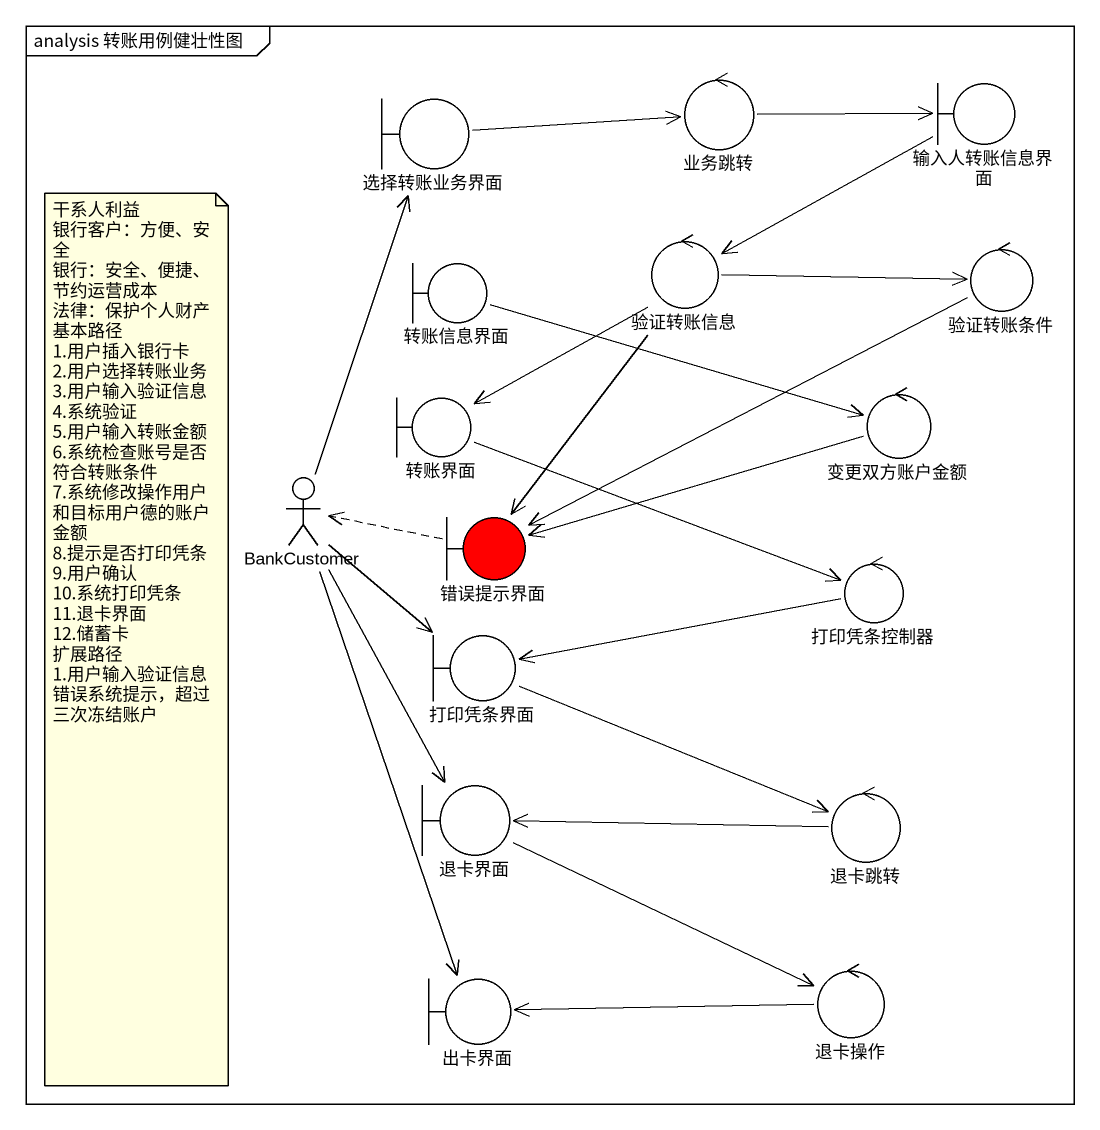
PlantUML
@startuml
mainframe analysis 转账用例健壮性图
boundary 选择转账业务界面
control 业务跳转
boundary 输入人转账信息界面
control 验证转账信息
control 验证转账条件
boundary 转账信息界面
boundary 转账界面
control 变更双方账户金额
actor BankCustomer
boundary 错误提示界面 #FF0000
control 打印凭条控制器
boundary 打印凭条界面
boundary 退卡界面
control 退卡跳转
control 退卡操作
boundary 出卡界面
选择转账业务界面 -right-> 业务跳转
业务跳转 -right-> 输入人转账信息界面
输入人转账信息界面 -left-> 验证转账信息
验证转账信息 -right-> 验证转账条件
验证转账信息 --> 转账界面
验证转账信息 --> 错误提示界面
验证转账条件 -left-> 错误提示界面
转账信息界面 -right-> 变更双方账户金额
转账界面 -right-> 打印凭条控制器
变更双方账户金额 -left-> 错误提示界面
BankCustomer -up-> 选择转账业务界面
BankCustomer --> 打印凭条界面
BankCustomer --> 退卡界面
BankCustomer --> 出卡界面
错误提示界面 .left.> BankCustomer
打印凭条控制器 -left-> 打印凭条界面
打印凭条界面 -right-> 退卡跳转
退卡界面 -right-> 退卡操作
退卡跳转 -left-> 退卡界面
退卡操作 -left-> 出卡界面
note as N1
  干系人利益
  银行客户：方便、安全
  银行：安全、便捷、节约运营成本
  法律：保护个人财产
  基本路径
  1.用户插入银行卡
  2.用户选择转账业务
  3.用户输入验证信息
  4.系统验证
  5.用户输入转账金额
  6.系统检查账号是否符合转账条件
  7.系统修改操作用户和目标用户德的账户金额
  8.提示是否打印凭条
  9.用户确认
  10.系统打印凭条
  11.退卡界面
  12.储蓄卡
  扩展路径
  1.用户输入验证信息错误系统提示，超过三次冻结账户
end note
@enduml
